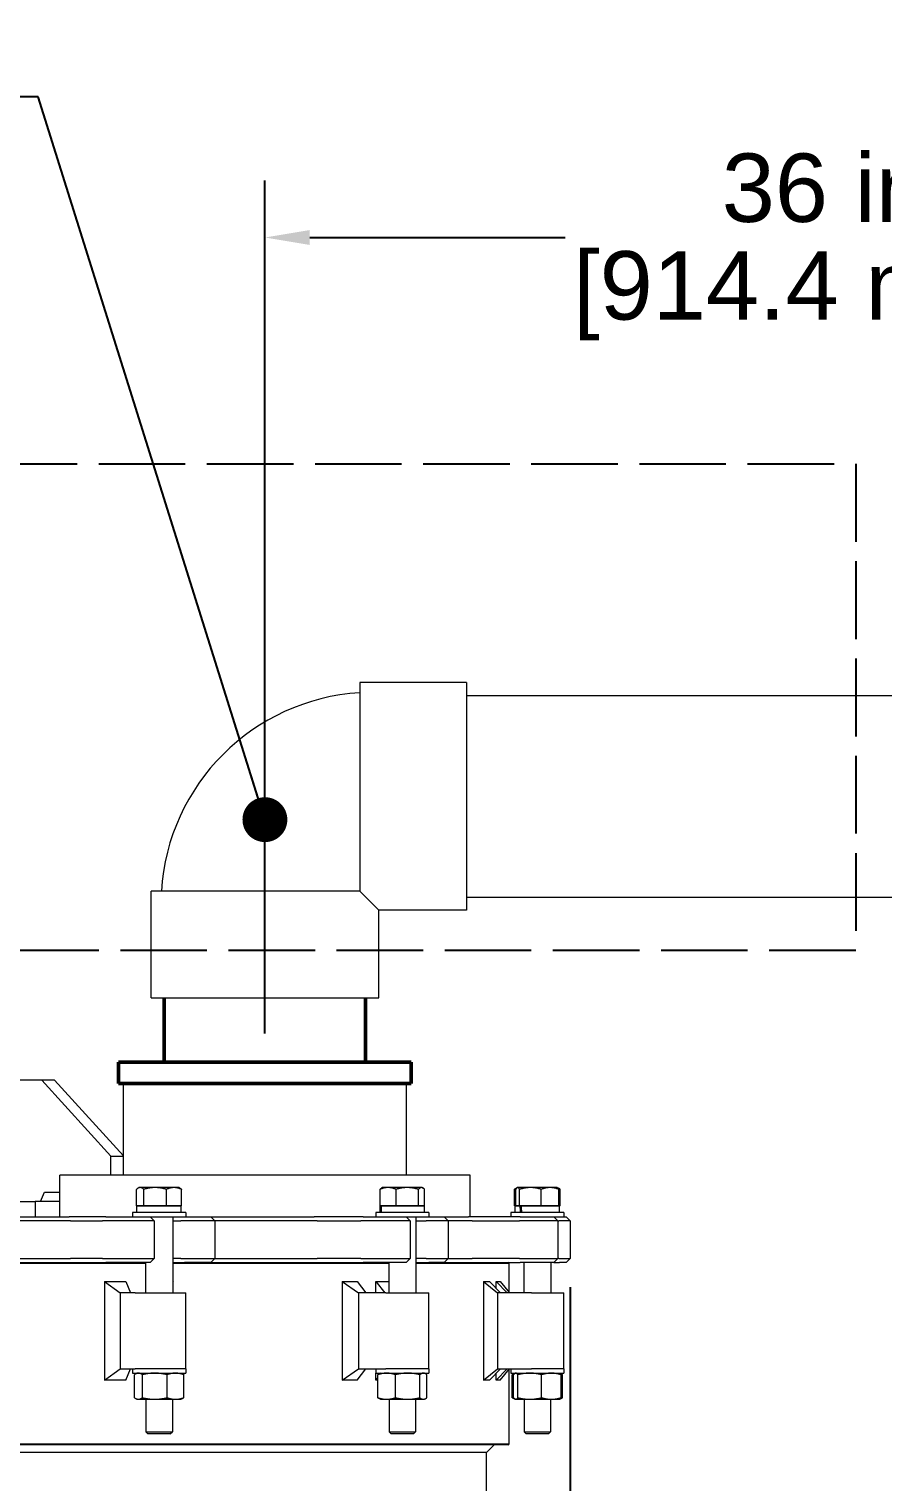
# Model space of a CAD drawing. Header units: inches. Extents: x 19 to 503, y 7 to 322.
# Drawn here: x 102.02 to 130.11, y 133.48 to 181.27 of the extents above; entities that cross this region are included whole.
import ezdxf

# ---------------------------------------------------------------- set-up
doc = ezdxf.new("R2010")
doc.units = ezdxf.units.IN
doc.header["$LTSCALE"] = 15
doc.header["$MEASUREMENT"] = 0
doc.linetypes.add('DASHED_SPACE', pattern=[0.2067, 0.1654, -0.0413])
for name, color, linetype, lineweight in [('Dimension (ANSI)', 7, 'Continuous', 25), ('Sketch Geometry (ANSI)', 7, 'Continuous', 25), ('Symbol (ANSI)', 7, 'Continuous', 25), ('Visible (ANSI)', 7, 'Continuous', 50)]:
    doc.layers.add(name, color=color, linetype=linetype, lineweight=lineweight)
doc.styles.add('MEMCOR Medium', font='arial.ttf')
doc.dimstyles.new('Default (ANSI)', dxfattribs={"dimscale": 15, "dimtxt": 0.15, "dimasz": 0.098425, "dimexe": 0.125, "dimexo": 0.0625, "dimgap": 0.031496, "dimtad": 0, "dimtih": 1, "dimtoh": 1, "dimdec": 4, "dimrnd": 1e-08, "dimzin": 3, "dimdsep": 46, "dimlunit": 5, "dimtxsty": 'MEMCOR Medium', "dimcen": 0.09, "dimdle": 0.393701, "dimclrd": 256, "dimclre": 256, "dimclrt": 256, "dimadec": 0, "dimazin": 1, "dimtfac": 0.8, "dimtofl": 0, "dimtmove": 0, "dimatfit": 3, "dimfxl": 1, "dimfrac": 1, "dimtolj": 1, "dimtzin": 4, "dimlwd": -1, "dimlwe": -1, "dimarcsym": 0})
doc.dimstyles.new('Default (ANSI)$7', dxfattribs={"dimscale": 15, "dimtxt": 0.15, "dimasz": 0.098425, "dimexe": 0.125, "dimexo": 0.0625, "dimgap": 0.031496, "dimtad": 0, "dimtih": 1, "dimtoh": 1, "dimdec": 4, "dimrnd": 1e-08, "dimzin": 3, "dimdsep": 46, "dimlunit": 5, "dimtxsty": 'MEMCOR Medium', "dimcen": 0.09, "dimdle": 0.393701, "dimclrd": 256, "dimclre": 256, "dimclrt": 256, "dimadec": 0, "dimazin": 1, "dimtfac": 0.8, "dimtofl": 0, "dimtmove": 0, "dimatfit": 3, "dimfxl": 1, "dimfrac": 1, "dimtolj": 1, "dimtzin": 4, "dimlwd": -1, "dimlwe": -1, "dimarcsym": 0})

# ---------------------------------------------------------------- blocks, each defined once
blk = doc.blocks.new('*D19')
at = {"layer": 'Defpoints', "color": 0, "transparency": 16777216}
for p in [(145.778, 174.413), (145.778, 161.532), (109.778, 147.292)]:
    blk.add_point(p, dxfattribs=at)
at = {"layer": 'Dimension (ANSI)', "transparency": 16777216}
for p, q in [((109.778, 148.229), (109.778, 176.288)), ((145.778, 162.469), (145.778, 176.288)), ((111.254, 174.413), (119.653, 174.413)), ((144.301, 174.413), (135.903, 174.413))]:
    blk.add_line(p, q, dxfattribs=at)
for points in [[(111.254, 174.659), (111.254, 174.167), (109.778, 174.413)], [(144.301, 174.659), (144.301, 174.167), (145.778, 174.413)]]:
    blk.add_solid(points, dxfattribs=at)
at = {"layer": 'Dimension (ANSI)', "transparency": 16777216, "char_height": 2.25, "attachment_point": 5, "style": 'MEMCOR Medium'}
for s, insert in [('\\A1; 36 in', (127.778, 176.035)), ('\\A1;[914.4 mm]', (127.778, 172.499))]:
    blk.add_mtext(s, dxfattribs=dict(at, insert=insert))
blk = doc.blocks.new('*D20')
at = {"layer": 'Defpoints', "color": 0, "transparency": 16777216}
for p in [(72.82, 140.83), (119.816, 140.83), (119.816, 130.437)]:
    blk.add_point(p, dxfattribs=at)
at = {"layer": 'Dimension (ANSI)', "transparency": 16777216}
for p, q in [((72.82, 139.893), (72.82, 128.562)), ((119.816, 139.893), (119.816, 128.562)), ((74.297, 130.437), (118.339, 130.437)), ((119.816, 130.437), (121.292, 130.437))]:
    blk.add_line(p, q, dxfattribs=at)
for points in [[(74.297, 130.683), (74.297, 130.191), (72.82, 130.437)], [(118.339, 130.683), (118.339, 130.191), (119.816, 130.437)]]:
    blk.add_solid(points, dxfattribs=at)
at = {"layer": 'Dimension (ANSI)', "transparency": 16777216, "char_height": 2.25, "attachment_point": 5, "style": 'MEMCOR Medium'}
for s, insert in [('\\A1; 47 in', (130.291, 132.035)), ('\\A1;[1193.7 mm]', (130.291, 128.522))]:
    blk.add_mtext(s, dxfattribs=dict(at, insert=insert))

msp = doc.modelspace()

# ---------------------------------------------------------------- linework, layer by layer
at = {"layer": 'Sketch Geometry (ANSI)', "linetype": 'DASHED_SPACE', "ltscale": 1.147418}
for p, q in [((33.160415, 166.965384), (129.214815, 166.965384)), ((129.214815, 150.965384), (33.160415, 150.965384))]:
    msp.add_line(p, q, dxfattribs=at)
at = {"layer": 'Sketch Geometry (ANSI)', "linetype": 'DASHED_SPACE', "ltscale": 1.032092}
msp.add_line((129.214815, 166.965384), (129.214815, 150.965384), dxfattribs=at)
at = {"layer": 'Visible (ANSI)', "linetype": 'Continuous', "lineweight": 18}
for p, q in [((112.896048, 159.776134), (112.896048, 152.913634)), ((116.408048, 159.776134), (112.896048, 159.776134)), ((116.408048, 159.776134), (116.408048, 152.287134)), ((116.408048, 159.344134), (142.402548, 159.344134)), ((112.896048, 152.913634), (106.033548, 152.913634)), ((106.033548, 149.401634), (106.033548, 152.913634)), ((112.896048, 152.913634), (113.522548, 152.287134)), ((116.408048, 152.719134), (142.402548, 152.719134)), ((116.408048, 152.287134), (113.522548, 152.287134)), ((113.522548, 149.401634), (113.522548, 152.287134)), ((106.033548, 149.401634), (113.522548, 149.401634)), ((102.438032, 146.700384), (101.212417, 146.700384)), ((102.851613, 146.700384), (102.438032, 146.700384)), ((102.438032, 146.700384), (104.7142, 144.200384)), ((105.121798, 144.206956), (102.851613, 146.700384)), ((114.434298, 146.575384), (105.121798, 146.575384)), ((105.121798, 143.575384), (105.121798, 146.575384)), ((114.434298, 143.575384), (114.434298, 146.575384)), ((104.7142, 143.575384), (104.7142, 144.200384)), ((104.7142, 144.200384), (105.121798, 144.200384)), ((116.528048, 143.575384), (103.028048, 143.575384)), ((103.028048, 142.200384), (103.028048, 143.575384)), ((116.528048, 142.200384), (116.528048, 143.575384)), ((102.399835, 142.700384), (102.529079, 143.012884)), ((102.529079, 143.012884), (103.028048, 143.012884)), ((105.554433, 142.560013), (105.554433, 143.105422)), ((105.640517, 143.164013), (105.605064, 143.143544)), ((105.674153, 143.164013), (105.640517, 143.164013)), ((106.164914, 143.164013), (105.674153, 143.164013)), ((105.793872, 142.560013), (105.793872, 143.105422)), ((106.787279, 143.164013), (106.164914, 143.164013)), ((106.535957, 142.560013), (106.535957, 143.105422)), ((106.952517, 143.164013), (106.787279, 143.164013)), ((106.952517, 143.164013), (106.98797, 143.143544)), ((107.038601, 142.560013), (107.038601, 143.105422)), ((113.5641, 142.560013), (113.5641, 143.105422)), ((113.642628, 143.164013), (113.616672, 143.149028)), ((113.827867, 143.164013), (113.642628, 143.164013)), ((114.458899, 143.164013), (113.827867, 143.164013)), ((114.091635, 142.560013), (114.091635, 143.105422)), ((114.92966, 143.164013), (114.458899, 143.164013)), ((114.826164, 142.560013), (114.826164, 143.105422)), ((114.954628, 143.164013), (114.92966, 143.164013)), ((114.954628, 143.164013), (114.980584, 143.149028)), ((115.033156, 142.560013), (115.033156, 143.105422)), ((117.985557, 142.560013), (117.985557, 143.105422)), ((118.073638, 143.15834), (118.018955, 143.126769)), ((118.028317, 142.560013), (118.028317, 143.105422)), ((118.083464, 143.164013), (118.073638, 143.15834)), ((118.093146, 143.164013), (118.083464, 143.164013)), ((118.513548, 143.164013), (118.093146, 143.164013)), ((118.157974, 142.560013), (118.157974, 143.105422)), ((119.159866, 143.164013), (118.513548, 143.164013)), ((118.869121, 142.560013), (118.869121, 143.105422)), ((119.395464, 143.164013), (119.159866, 143.164013)), ((119.395464, 143.164013), (119.405291, 143.15834)), ((119.405291, 143.15834), (119.459974, 143.126769)), ((119.450612, 142.560013), (119.450612, 143.105422)), ((119.493371, 142.560013), (119.493371, 143.105422)), ((101.581448, 142.700384), (102.218893, 142.700384)), ((103.028048, 142.700384), (102.218893, 142.700384)), ((102.218893, 142.700384), (102.218893, 142.200384)), ((105.674153, 142.560013), (105.554433, 142.560013)), ((105.567017, 142.560009), (107.026017, 142.560009)), ((105.567017, 142.341009), (105.567017, 142.560009)), ((105.640517, 142.560013), (105.640517, 142.560009)), ((105.793872, 142.560013), (105.674153, 142.560013)), ((106.164914, 142.560013), (105.793872, 142.560013)), ((106.535957, 142.560013), (106.164914, 142.560013)), ((106.787279, 142.560013), (106.535957, 142.560013)), ((107.038601, 142.560013), (106.787279, 142.560013)), ((106.952517, 142.560013), (106.952517, 142.560009)), ((107.026017, 142.341009), (107.026017, 142.560009)), ((113.827867, 142.560013), (113.5641, 142.560013)), ((113.569128, 142.560009), (113.585045, 142.560009)), ((113.569128, 142.341009), (113.569128, 142.560009)), ((113.585045, 142.560009), (113.598421, 142.560009)), ((113.598421, 142.560009), (115.028128, 142.560009)), ((113.642628, 142.560013), (113.642628, 142.560009)), ((114.091635, 142.560013), (113.827867, 142.560013)), ((114.458899, 142.560013), (114.091635, 142.560013)), ((114.826164, 142.560013), (114.458899, 142.560013)), ((114.92966, 142.560013), (114.826164, 142.560013)), ((115.033156, 142.560013), (114.92966, 142.560013)), ((114.954628, 142.560013), (114.954628, 142.560009)), ((115.028128, 142.341009), (115.028128, 142.560009)), ((118.028317, 142.560013), (117.985557, 142.560013)), ((118.009964, 142.560009), (118.162307, 142.560009)), ((118.009964, 142.341009), (118.009964, 142.560009)), ((118.093146, 142.560013), (118.028317, 142.560013)), ((118.083464, 142.560013), (118.083464, 142.560009)), ((118.157974, 142.560013), (118.093146, 142.560013)), ((118.513548, 142.560013), (118.157974, 142.560013)), ((118.162307, 142.560009), (118.197394, 142.560009)), ((118.197394, 142.560009), (119.468964, 142.560009)), ((118.869121, 142.560013), (118.513548, 142.560013)), ((119.159866, 142.560013), (118.869121, 142.560013)), ((119.450612, 142.560013), (119.159866, 142.560013)), ((119.395464, 142.560013), (119.395464, 142.560009)), ((119.493371, 142.560013), (119.450612, 142.560013)), ((119.468964, 142.341009), (119.468964, 142.560009)), ((98.746457, 142.200384), (103.342162, 142.200384)), ((103.384892, 142.070384), (98.76123, 142.070384)), ((104.116847, 142.200384), (103.342162, 142.200384)), ((103.384892, 142.070384), (103.999721, 142.070384)), ((103.999721, 142.070384), (104.429541, 142.070384)), ((104.546667, 142.200384), (104.116847, 142.200384)), ((105.724584, 142.070384), (104.429541, 142.070384)), ((104.546667, 142.200384), (105.673354, 142.200384)), ((107.171517, 142.341009), (105.421517, 142.341009)), ((105.421517, 142.341009), (105.421517, 142.200384)), ((105.673354, 142.200384), (105.934095, 142.200384)), ((105.986752, 142.070384), (105.724584, 142.070384)), ((105.934095, 142.200384), (106.005488, 142.200384)), ((106.135488, 142.070384), (105.986752, 142.070384)), ((106.005488, 142.200384), (106.135488, 142.070384)), ((106.005488, 142.200384), (107.127594, 142.200384)), ((106.135488, 142.070384), (106.135488, 140.830384)), ((106.744017, 142.200384), (106.744017, 139.700384)), ((106.744017, 142.070384), (107.011699, 142.070384)), ((107.352509, 142.070384), (107.011699, 142.070384)), ((107.128825, 142.200384), (107.127594, 142.200384)), ((107.128825, 142.200384), (107.292414, 142.200384)), ((107.171517, 142.341009), (107.171517, 142.200384)), ((107.292414, 142.200384), (107.543839, 142.200384)), ((107.605312, 142.070384), (107.352509, 142.070384)), ((107.543839, 142.200384), (108.002448, 142.200384)), ((108.132448, 142.070384), (107.605312, 142.070384)), ((108.002448, 142.200384), (111.403473, 142.200384)), ((108.002448, 142.200384), (108.132448, 142.070384)), ((111.495242, 142.070384), (108.132448, 142.070384)), ((108.132448, 142.070384), (108.132448, 140.830384)), ((112.240998, 142.200384), (111.403473, 142.200384)), ((111.495242, 142.070384), (112.159945, 142.070384)), ((112.159945, 142.070384), (112.934453, 142.070384)), ((113.015507, 142.200384), (112.240998, 142.200384)), ((114.311765, 142.070384), (112.934453, 142.070384)), ((113.015507, 142.200384), (114.213768, 142.200384)), ((115.173628, 142.341009), (113.423628, 142.341009)), ((113.423628, 142.341009), (113.423628, 142.200384)), ((114.213768, 142.200384), (114.399375, 142.200384)), ((114.498389, 142.070384), (114.311765, 142.070384)), ((114.399375, 142.200384), (114.427979, 142.200384)), ((114.427979, 142.200384), (114.557979, 142.070384)), ((114.427979, 142.200384), (115.173628, 142.200384)), ((114.557979, 142.070384), (114.498389, 142.070384)), ((114.557979, 142.070384), (114.557979, 140.830384)), ((114.746128, 142.200384), (114.746128, 139.700384)), ((114.746128, 142.070384), (115.087341, 142.070384)), ((115.443522, 142.070384), (115.087341, 142.070384)), ((115.173628, 142.341009), (115.173628, 142.200384)), ((115.173628, 142.200384), (115.339361, 142.200384)), ((115.339361, 142.200384), (115.508184, 142.200384)), ((115.613269, 142.070384), (115.443522, 142.070384)), ((115.508184, 142.200384), (115.674923, 142.200384)), ((115.804923, 142.070384), (115.613269, 142.070384)), ((115.674923, 142.200384), (116.47693, 142.200384)), ((115.674923, 142.200384), (115.804923, 142.070384)), ((116.599563, 142.070384), (115.804923, 142.070384)), ((115.804923, 142.070384), (115.804923, 140.830384)), ((117.211414, 142.200384), (116.47693, 142.200384)), ((116.599563, 142.070384), (117.182486, 142.070384)), ((117.182486, 142.070384), (118.148283, 142.070384)), ((118.177211, 142.200384), (117.211414, 142.200384)), ((119.614464, 142.341009), (117.864464, 142.341009)), ((117.864464, 142.341009), (117.864464, 142.200384)), ((119.33507, 142.070384), (118.148283, 142.070384)), ((118.177211, 142.200384), (119.209715, 142.200384)), ((119.209715, 142.200384), (119.283428, 142.200384)), ((119.283428, 142.200384), (119.287343, 142.200384)), ((119.287343, 142.200384), (119.417343, 142.070384)), ((119.287343, 142.200384), (119.614464, 142.200384)), ((119.409186, 142.070384), (119.33507, 142.070384)), ((119.417343, 142.070384), (119.409186, 142.070384)), ((119.417343, 142.070384), (119.445494, 142.070384)), ((119.417343, 142.070384), (119.417343, 140.830384)), ((119.7465, 142.070384), (119.445494, 142.070384)), ((119.614464, 142.341009), (119.614464, 142.200384)), ((119.614464, 142.200384), (119.618905, 142.200384)), ((119.618905, 142.200384), (119.671687, 142.200384)), ((119.671687, 142.200384), (119.685846, 142.200384)), ((119.685846, 142.200384), (119.815846, 142.070384)), ((119.799571, 142.070384), (119.7465, 142.070384)), ((119.815846, 142.070384), (119.799571, 142.070384)), ((119.815846, 142.070384), (119.815846, 140.830384)), ((105.849017, 140.669134), (96.765548, 140.669134)), ((98.426712, 140.700384), (103.687603, 140.700384)), ((98.76123, 140.830384), (103.384892, 140.830384)), ((103.999721, 140.830384), (103.384892, 140.830384)), ((103.687603, 140.700384), (104.116847, 140.700384)), ((104.429541, 140.830384), (103.999721, 140.830384)), ((104.116847, 140.700384), (104.546667, 140.700384)), ((104.429541, 140.830384), (105.724584, 140.830384)), ((105.673354, 140.700384), (104.546667, 140.700384)), ((105.934095, 140.700384), (105.673354, 140.700384)), ((105.724584, 140.830384), (105.986752, 140.830384)), ((105.849017, 140.700384), (105.849017, 139.700384)), ((106.005488, 140.700384), (105.934095, 140.700384)), ((105.986752, 140.830384), (106.135488, 140.830384)), ((106.005488, 140.700384), (106.135488, 140.830384)), ((107.011699, 140.830384), (106.744017, 140.830384)), ((106.744017, 140.700384), (107.128825, 140.700384)), ((113.851128, 140.669134), (106.744017, 140.669134)), ((107.011699, 140.830384), (107.352509, 140.830384)), ((107.292414, 140.700384), (107.128825, 140.700384)), ((107.543839, 140.700384), (107.292414, 140.700384)), ((107.352509, 140.830384), (107.605312, 140.830384)), ((108.002448, 140.700384), (107.543839, 140.700384)), ((107.605312, 140.830384), (108.132448, 140.830384)), ((108.002448, 140.700384), (108.132448, 140.830384)), ((108.002448, 140.700384), (111.706191, 140.700384)), ((108.132448, 140.830384), (111.495242, 140.830384)), ((112.159945, 140.830384), (111.495242, 140.830384)), ((111.706191, 140.700384), (112.240998, 140.700384)), ((112.934453, 140.830384), (112.159945, 140.830384)), ((112.240998, 140.700384), (113.015507, 140.700384)), ((112.934453, 140.830384), (114.311765, 140.830384)), ((114.213768, 140.700384), (113.015507, 140.700384)), ((113.851128, 140.700384), (113.851128, 139.700384)), ((114.399375, 140.700384), (114.213768, 140.700384)), ((114.311765, 140.830384), (114.498389, 140.830384)), ((114.427979, 140.700384), (114.399375, 140.700384)), ((114.427979, 140.700384), (114.557979, 140.830384)), ((114.498389, 140.830384), (114.557979, 140.830384)), ((115.087341, 140.830384), (114.746128, 140.830384)), ((114.746128, 140.700384), (115.168395, 140.700384)), ((117.81688, 140.669134), (114.746128, 140.669134)), ((115.087341, 140.830384), (115.443522, 140.830384)), ((115.339361, 140.700384), (115.168395, 140.700384)), ((115.508184, 140.700384), (115.339361, 140.700384)), ((115.443522, 140.830384), (115.613269, 140.830384)), ((115.674923, 140.700384), (115.508184, 140.700384)), ((115.613269, 140.830384), (115.804923, 140.830384)), ((115.674923, 140.700384), (115.804923, 140.830384)), ((115.674923, 140.700384), (116.676969, 140.700384)), ((115.804923, 140.830384), (116.599563, 140.830384)), ((117.182486, 140.830384), (116.599563, 140.830384)), ((116.676969, 140.700384), (117.211414, 140.700384)), ((118.148283, 140.830384), (117.182486, 140.830384)), ((117.211414, 140.700384), (118.177211, 140.700384)), ((117.81688, 139.705445), (117.81688, 140.669134)), ((118.148283, 140.830384), (119.33507, 140.830384)), ((119.209715, 140.700384), (118.177211, 140.700384)), ((118.291964, 140.700384), (118.291964, 139.700384)), ((119.186964, 140.700384), (119.186964, 139.700384)), ((119.283428, 140.700384), (119.209715, 140.700384)), ((119.287343, 140.700384), (119.283428, 140.700384)), ((119.287343, 140.700384), (119.417343, 140.830384)), ((119.287343, 140.700384), (119.474422, 140.700384)), ((119.33507, 140.830384), (119.409186, 140.830384)), ((119.409186, 140.830384), (119.417343, 140.830384)), ((119.445494, 140.830384), (119.417343, 140.830384)), ((119.445494, 140.830384), (119.7465, 140.830384)), ((119.618905, 140.700384), (119.474422, 140.700384)), ((119.671687, 140.700384), (119.618905, 140.700384)), ((119.685846, 140.700384), (119.671687, 140.700384)), ((119.685846, 140.700384), (119.815846, 140.830384)), ((119.7465, 140.830384), (119.799571, 140.830384)), ((119.799571, 140.830384), (119.815846, 140.830384)), ((104.504247, 140.075176), (104.504247, 136.825592)), ((104.504247, 140.075176), (105.200843, 140.075176)), ((104.504247, 140.075176), (105.012734, 139.700384)), ((105.200843, 140.075176), (105.355714, 139.700384)), ((106.744017, 140.075176), (106.756294, 140.075176)), ((106.756294, 140.075176), (106.744017, 140.047602)), ((106.756294, 139.700384), (106.756294, 140.075176)), ((112.31886, 140.075176), (112.31886, 136.825592)), ((112.31886, 140.075176), (112.815723, 140.075176)), ((112.31886, 140.075176), (112.86033, 139.700384)), ((112.815723, 140.075176), (113.103359, 139.700384)), ((113.428529, 140.075176), (113.726849, 139.700384)), ((113.428529, 139.700384), (113.428529, 140.075176)), ((113.428529, 140.075176), (113.851128, 140.075176)), ((116.964316, 140.075176), (116.964316, 136.825592)), ((116.964316, 140.075176), (117.163037, 140.075176)), ((116.964316, 140.075176), (117.431525, 139.700384)), ((117.163037, 140.075176), (117.526467, 139.700384)), ((117.381745, 140.075176), (117.748988, 139.700384)), ((117.381745, 139.849631), (117.381745, 140.075176)), ((117.381745, 140.075176), (117.520526, 140.075176)), ((117.520526, 140.075176), (117.820937, 139.700384)), ((105.508169, 139.700384), (105.012734, 139.700384)), ((105.012734, 139.700384), (105.012734, 137.200384)), ((105.508169, 139.700384), (107.171517, 139.700384)), ((107.171517, 137.200384), (107.171517, 139.700384)), ((113.753074, 139.700384), (112.86033, 139.700384)), ((112.86033, 139.700384), (112.86033, 137.200384)), ((113.753074, 139.700384), (115.173628, 139.700384)), ((115.173628, 137.200384), (115.173628, 139.700384)), ((118.544759, 139.700384), (117.431525, 139.700384)), ((117.431525, 139.700384), (117.431525, 137.200384)), ((118.544759, 139.700384), (119.614464, 139.700384)), ((119.614464, 137.200384), (119.614464, 139.700384)), ((104.504247, 136.825592), (105.012734, 137.200384)), ((105.012734, 137.200384), (105.508169, 137.200384)), ((105.200843, 136.825592), (105.355714, 137.200384)), ((105.421517, 137.200384), (105.421517, 137.059759)), ((107.171517, 137.200384), (105.508169, 137.200384)), ((107.171517, 137.200384), (105.508169, 137.200384)), ((107.171517, 137.200384), (107.171517, 137.059759)), ((112.31886, 136.825592), (112.86033, 137.200384)), ((112.815723, 136.825592), (113.103359, 137.200384)), ((112.86033, 137.200384), (113.753074, 137.200384)), ((113.423628, 137.200384), (113.423628, 137.059759)), ((115.173628, 137.200384), (113.753074, 137.200384)), ((115.173628, 137.200384), (113.753074, 137.200384)), ((115.173628, 137.200384), (115.173628, 137.059759)), ((116.964316, 136.825592), (117.431525, 137.200384)), ((117.163037, 136.825592), (117.526467, 137.200384)), ((117.381745, 136.825592), (117.748988, 137.200384)), ((117.431525, 137.200384), (118.544759, 137.200384)), ((117.520526, 136.825592), (117.820937, 137.200384)), ((117.81688, 134.731634), (117.81688, 137.195323)), ((117.864464, 137.200384), (117.864464, 137.059759)), ((119.614464, 137.200384), (118.544759, 137.200384)), ((119.614464, 137.200384), (118.544759, 137.200384)), ((119.614464, 137.200384), (119.614464, 137.059759)), ((105.200843, 136.825592), (104.504247, 136.825592)), ((105.421517, 137.059759), (107.171517, 137.059759)), ((105.483166, 136.252626), (105.483166, 137.007892)), ((105.577517, 137.059759), (105.538659, 137.041639)), ((105.7456, 136.252626), (105.7456, 137.007892)), ((106.558952, 136.252626), (106.558952, 137.007892)), ((107.015517, 137.059759), (107.054375, 137.041639)), ((107.109869, 136.252626), (107.109869, 137.007892)), ((112.815723, 136.825592), (112.31886, 136.825592)), ((113.423628, 137.059759), (115.173628, 137.059759)), ((113.428529, 136.825592), (113.428529, 137.059759)), ((113.428529, 136.825592), (113.493558, 136.907291)), ((113.493558, 136.825592), (113.428529, 136.825592)), ((113.493558, 136.252626), (113.493558, 137.007892)), ((113.579628, 137.059759), (113.551179, 137.046493)), ((114.071756, 136.252626), (114.071756, 137.007892)), ((114.876826, 136.252626), (114.876826, 137.007892)), ((115.017628, 137.059759), (115.046077, 137.046493)), ((115.103698, 136.252626), (115.103698, 137.007892)), ((117.163037, 136.825592), (116.964316, 136.825592)), ((117.381745, 136.825592), (117.381745, 137.051137)), ((117.520526, 136.825592), (117.381745, 136.825592)), ((117.864464, 137.059759), (119.614464, 137.059759)), ((117.913155, 136.252626), (117.913155, 137.007892)), ((118.009694, 137.054737), (117.94976, 137.026789)), ((117.960021, 136.252626), (117.960021, 137.007892)), ((118.020464, 137.059759), (118.009694, 137.054737)), ((118.10213, 136.252626), (118.10213, 137.007892)), ((118.881573, 136.252626), (118.881573, 137.007892)), ((119.458464, 137.059759), (119.469234, 137.054737)), ((119.469234, 137.054737), (119.529169, 137.026789)), ((119.518908, 136.252626), (119.518908, 137.007892)), ((119.565774, 136.252626), (119.565774, 137.007892)), ((105.577517, 136.200759), (105.538659, 136.218879)), ((105.577517, 136.200759), (105.614383, 136.200759)), ((105.614383, 136.200759), (106.152276, 136.200759)), ((105.859017, 136.200759), (105.859017, 135.126124)), ((106.152276, 136.200759), (106.83441, 136.200759)), ((106.734017, 136.200759), (106.734017, 135.126124)), ((106.83441, 136.200759), (107.015517, 136.200759)), ((107.015517, 136.200759), (107.054375, 136.218879)), ((113.579628, 136.200759), (113.551179, 136.214025)), ((113.579628, 136.200759), (113.782657, 136.200759)), ((113.782657, 136.200759), (114.474291, 136.200759)), ((113.861128, 136.200759), (113.861128, 135.126124)), ((114.474291, 136.200759), (114.990262, 136.200759)), ((114.736128, 136.200759), (114.736128, 135.126124)), ((114.990262, 136.200759), (115.017628, 136.200759)), ((115.017628, 136.200759), (115.046077, 136.214025)), ((118.009694, 136.205781), (117.94976, 136.233729)), ((118.020464, 136.200759), (118.009694, 136.205781)), ((118.020464, 136.200759), (118.031076, 136.200759)), ((118.031076, 136.200759), (118.491851, 136.200759)), ((118.301964, 136.200759), (118.301964, 135.126124)), ((118.491851, 136.200759), (119.20024, 136.200759)), ((119.176964, 136.200759), (119.176964, 135.126124)), ((119.20024, 136.200759), (119.458464, 136.200759)), ((119.458464, 136.200759), (119.469234, 136.205781)), ((119.469234, 136.205781), (119.529169, 136.233729)), ((105.859017, 135.126124), (106.734017, 135.126124)), ((105.927178, 135.060009), (105.859017, 135.126124)), ((106.665856, 135.060009), (105.927178, 135.060009)), ((106.665856, 135.060009), (106.734017, 135.126124)), ((113.861128, 135.126124), (114.736128, 135.126124)), ((113.929289, 135.060009), (113.861128, 135.126124)), ((114.667967, 135.060009), (113.929289, 135.060009)), ((114.667967, 135.060009), (114.736128, 135.126124)), ((118.301964, 135.126124), (119.176964, 135.126124)), ((118.370126, 135.060009), (118.301964, 135.126124)), ((119.108803, 135.060009), (118.370126, 135.060009)), ((119.108803, 135.060009), (119.176964, 135.126124)), ((74.819208, 134.731634), (117.81688, 134.731634)), ((117.785594, 134.700384), (74.850458, 134.700384)), ((117.064734, 134.450384), (75.567586, 134.450384)), ((117.064734, 134.450384), (117.314688, 134.700384)), ((117.06851, 117.703311), (117.06851, 134.454162))]:
    msp.add_line(p, q, dxfattribs=at)
at = {"layer": 'Visible (ANSI)'}
for p, q in [((106.465548, 149.401634), (106.465548, 147.291634)), ((113.090548, 149.401634), (113.090548, 147.291634)), ((114.590548, 147.291634), (104.965548, 147.291634)), ((104.965548, 146.591634), (104.965548, 147.291634)), ((114.590548, 146.591634), (114.590548, 147.291634)), ((114.590548, 146.591634), (104.965548, 146.591634)), ((105.465548, 146.575384), (105.465548, 146.591634)), ((114.090548, 146.575384), (114.090548, 146.591634))]:
    msp.add_line(p, q, dxfattribs=at)
at = {"layer": 'Visible (ANSI)', "linetype": 'Continuous', "lineweight": 18}
msp.add_arc((113.328048, 152.481634), 6.9705, 93.5532099, 176.4467901, dxfattribs=at)
for centre, major_axis, ratio, start_param, end_param in [((114.298628, 142.404758), (-0.18358, 4.137081), 0.170657266, 1.525689148, 1.578632921), ((114.298628, 142.715261), (-0.18358, 4.137081), 0.170657266, 1.600758178, 1.653807546), ((118.739464, 142.404758), (-0.47606, 4.136711), 0.133621645, 1.517885609, 1.570829382), ((118.739464, 142.715261), (-0.47606, 4.136711), 0.133621645, 1.59295464, 1.646004007)]:
    msp.add_ellipse(centre, major_axis=major_axis, ratio=ratio, start_param=start_param, end_param=end_param, dxfattribs=at)
for points, weights in [([(105.674153, 143.164013), (105.618591, 143.164013), (105.554433, 143.105422)], [1, 1.0379548493, 1]), ([(105.793872, 143.105422), (105.729715, 143.164013), (105.674153, 143.164013)], [1, 1.0379548493, 1]), ([(106.164914, 143.164013), (105.992713, 143.164013), (105.793872, 143.105422)], [1, 1.0379548493, 1]), ([(106.535957, 143.105422), (106.337116, 143.164013), (106.164914, 143.164013)], [1, 1.0379548493, 1]), ([(106.787279, 143.164013), (106.67064, 143.164013), (106.535957, 143.105422)], [1, 1.0379548493, 1]), ([(107.038601, 143.105422), (106.903918, 143.164013), (106.787279, 143.164013)], [1, 1.0379548493, 1]), ([(106.98797, 143.143544), (107.012132, 143.129594), (107.038601, 143.105422)], [1.01827150063, 1.01531728533, 1]), ([(113.827867, 143.164013), (113.705452, 143.164013), (113.5641, 143.105422)], [1, 1.0379548493, 1]), ([(113.5641, 143.105422), (113.591765, 143.134647), (113.616672, 143.149028)], [1, 1.01857870744, 1.01896904757]), ([(114.091635, 143.105422), (113.950282, 143.164013), (113.827867, 143.164013)], [1, 1.0379548493, 1]), ([(114.458899, 143.164013), (114.288452, 143.164013), (114.091635, 143.105422)], [1, 1.0379548493, 1]), ([(114.826164, 143.105422), (114.629347, 143.164013), (114.458899, 143.164013)], [1, 1.0379548493, 1]), ([(114.92966, 143.164013), (114.881627, 143.164013), (114.826164, 143.105422)], [1, 1.0379548493, 1]), ([(115.033156, 143.105422), (114.977693, 143.164013), (114.92966, 143.164013)], [1, 1.0379548493, 1]), ([(118.046146, 143.132173), (118.016807, 143.12093), (117.985557, 143.105422)], [1.01451336305, 1.00977327381, 1]), ([(117.985557, 143.105422), (118.002674, 143.117369), (118.018955, 143.126769)], [1, 1.00751227663, 1.01205079359]), ([(118.093146, 143.164013), (118.063059, 143.164013), (118.028317, 143.105422)], [1, 1.0379548493, 1]), ([(118.157974, 143.105422), (118.123233, 143.164013), (118.093146, 143.164013)], [1, 1.0379548493, 1]), ([(118.513548, 143.164013), (118.348525, 143.164013), (118.157974, 143.105422)], [1, 1.0379548493, 1]), ([(118.869121, 143.105422), (118.67857, 143.164013), (118.513548, 143.164013)], [1, 1.0379548493, 1]), ([(119.159866, 143.164013), (119.024931, 143.164013), (118.869121, 143.105422)], [1, 1.0379548493, 1]), ([(119.450612, 143.105422), (119.294802, 143.164013), (119.159866, 143.164013)], [1, 1.0379548493, 1]), ([(119.405291, 143.15834), (119.426492, 143.146099), (119.450612, 143.105422)], [1.0163428388, 1.0260483266, 1]), ([(119.493371, 143.105422), (119.455102, 143.132133), (119.420419, 143.146404)], [1, 1.01695335569, 1.01876154419]), ([(105.614383, 137.059759), (105.553485, 137.059759), (105.483166, 137.007892)], [1, 1.0379548493, 1]), ([(105.7456, 137.007892), (105.675281, 137.059759), (105.614383, 137.059759)], [1, 1.0379548493, 1]), ([(106.152276, 137.059759), (105.963537, 137.059759), (105.7456, 137.007892)], [1, 1.0379548493, 1]), ([(106.558952, 137.007892), (106.341015, 137.059759), (106.152276, 137.059759)], [1, 1.0379548493, 1]), ([(106.83441, 137.059759), (106.706569, 137.059759), (106.558952, 137.007892)], [1, 1.0379548493, 1]), ([(107.109869, 137.007892), (106.962251, 137.059759), (106.83441, 137.059759)], [1, 1.0379548493, 1]), ([(107.054375, 137.041639), (107.080858, 137.02929), (107.109869, 137.007892)], [1.01827150063, 1.01531728533, 1]), ([(113.782657, 137.059759), (113.648486, 137.059759), (113.493558, 137.007892)], [1, 1.0379548493, 1]), ([(113.493558, 137.007892), (113.52388, 137.033764), (113.551179, 137.046493)], [1, 1.01857870744, 1.01896904757]), ([(114.071756, 137.007892), (113.916829, 137.059759), (113.782657, 137.059759)], [1, 1.0379548493, 1]), ([(114.474291, 137.059759), (114.287474, 137.059759), (114.071756, 137.007892)], [1, 1.0379548493, 1]), ([(114.876826, 137.007892), (114.661109, 137.059759), (114.474291, 137.059759)], [1, 1.0379548493, 1]), ([(114.990262, 137.059759), (114.937616, 137.059759), (114.876826, 137.007892)], [1, 1.0379548493, 1]), ([(115.103698, 137.007892), (115.042908, 137.059759), (114.990262, 137.059759)], [1, 1.0379548493, 1]), ([(117.979562, 137.031573), (117.947406, 137.02162), (117.913155, 137.007892)], [1.01451336305, 1.00977327381, 1]), ([(117.913155, 137.007892), (117.931915, 137.018468), (117.94976, 137.026789)], [1, 1.00751227663, 1.01205079359]), ([(118.031076, 137.059759), (117.998099, 137.059759), (117.960021, 137.007892)], [1, 1.0379548493, 1]), ([(118.10213, 137.007892), (118.064052, 137.059759), (118.031076, 137.059759)], [1, 1.0379548493, 1]), ([(118.491851, 137.059759), (118.310981, 137.059759), (118.10213, 137.007892)], [1, 1.0379548493, 1]), ([(118.881573, 137.007892), (118.672722, 137.059759), (118.491851, 137.059759)], [1, 1.0379548493, 1]), ([(119.20024, 137.059759), (119.052346, 137.059759), (118.881573, 137.007892)], [1, 1.0379548493, 1]), ([(119.518908, 137.007892), (119.348134, 137.059759), (119.20024, 137.059759)], [1, 1.0379548493, 1]), ([(119.469234, 137.054737), (119.492472, 137.043901), (119.518908, 137.007892)], [1.0163428388, 1.0260483266, 1]), ([(119.565774, 137.007892), (119.523829, 137.031538), (119.485815, 137.044171)], [1, 1.01695335569, 1.01876154419]), ([(105.483166, 136.252626), (105.553485, 136.200759), (105.614383, 136.200759)], [1, 1.0379548493, 1]), ([(105.614383, 136.200759), (105.675281, 136.200759), (105.7456, 136.252626)], [1, 1.0379548493, 1]), ([(105.7456, 136.252626), (105.963537, 136.200759), (106.152276, 136.200759)], [1, 1.0379548493, 1]), ([(106.152276, 136.200759), (106.341015, 136.200759), (106.558952, 136.252626)], [1, 1.0379548493, 1]), ([(106.558952, 136.252626), (106.706569, 136.200759), (106.83441, 136.200759)], [1, 1.0379548493, 1]), ([(106.83441, 136.200759), (106.962251, 136.200759), (107.109869, 136.252626)], [1, 1.0379548493, 1]), ([(107.109869, 136.252626), (107.080858, 136.231228), (107.054375, 136.218879)], [1, 1.01531728533, 1.01827150063]), ([(113.551179, 136.214025), (113.52388, 136.226755), (113.493558, 136.252626)], [1.01896904757, 1.01857870744, 1]), ([(113.493558, 136.252626), (113.648486, 136.200759), (113.782657, 136.200759)], [1, 1.0379548493, 1]), ([(113.782657, 136.200759), (113.916829, 136.200759), (114.071756, 136.252626)], [1, 1.0379548493, 1]), ([(114.071756, 136.252626), (114.287474, 136.200759), (114.474291, 136.200759)], [1, 1.0379548493, 1]), ([(114.474291, 136.200759), (114.661109, 136.200759), (114.876826, 136.252626)], [1, 1.0379548493, 1]), ([(114.876826, 136.252626), (114.937616, 136.200759), (114.990262, 136.200759)], [1, 1.0379548493, 1]), ([(114.990262, 136.200759), (115.042908, 136.200759), (115.103698, 136.252626)], [1, 1.0379548493, 1]), ([(117.913155, 136.252626), (117.947406, 136.238898), (117.979562, 136.228945)], [1, 1.00977327381, 1.01451336305]), ([(117.94976, 136.233729), (117.931915, 136.24205), (117.913155, 136.252626)], [1.01205079359, 1.00751227663, 1]), ([(117.960021, 136.252626), (117.998099, 136.200759), (118.031076, 136.200759)], [1, 1.0379548493, 1]), ([(118.031076, 136.200759), (118.064052, 136.200759), (118.10213, 136.252626)], [1, 1.0379548493, 1]), ([(118.10213, 136.252626), (118.310981, 136.200759), (118.491851, 136.200759)], [1, 1.0379548493, 1]), ([(118.491851, 136.200759), (118.672722, 136.200759), (118.881573, 136.252626)], [1, 1.0379548493, 1]), ([(118.881573, 136.252626), (119.052346, 136.200759), (119.20024, 136.200759)], [1, 1.0379548493, 1]), ([(119.20024, 136.200759), (119.348134, 136.200759), (119.518908, 136.252626)], [1, 1.0379548493, 1]), ([(119.518908, 136.252626), (119.492472, 136.216617), (119.469234, 136.205781)], [1, 1.0260483266, 1.0163428388]), ([(119.485815, 136.216347), (119.523829, 136.22898), (119.565774, 136.252626)], [1.01876154419, 1.01695335569, 1])]:
    msp.add_rational_spline(points, weights, degree=2, dxfattribs=at)
for points in [[(117.81688, 140.669134), (117.806458, 140.679549), (117.796029, 140.689966), (117.785594, 140.700384)], [(117.785594, 134.700384), (117.796029, 134.710803), (117.806458, 134.721219), (117.81688, 134.731634)]]:
    msp.add_open_spline(points, degree=3, dxfattribs=at)

# ---------------------------------------------------------------- dimensions: what is measured, and where the dimension line sits
at = {"layer": 'Dimension (ANSI)'}
for base, p1, p2, text, override, picture, middle in [((145.777548, 174.413106), (109.778048, 147.291634), (145.777548, 161.531634), ' <> in\\X[914.4 mm]', {"dimgap": 0.031496, "dimtih": 0, "dimtoh": 0, "dimdec": 4, "dimpost": '', "dimtol": 0, "dimlim": 0, "dimtp": 0, "dimtm": 0, "dimtdec": 2, "dimatfit": 1}, '*D19', (127.777798, 174.413106)), ((119.815846, 130.436683), (72.820251, 140.830384), (119.815846, 140.830384), ' <> in\\X[1193.7 mm]', {"dimgap": 0.031496, "dimtih": 0, "dimtoh": 0, "dimdec": 4, "dimpost": '', "dimtol": 0, "dimlim": 0, "dimtp": 0, "dimtm": 0, "dimtdec": 2, "dimatfit": 2}, '*D20', (130.291183, 130.436683))]:
    dim = msp.add_linear_dim(base=base, p1=p1, p2=p2, angle=180, text=text, dimstyle='Default (ANSI)', override=override, dxfattribs=at)
    dim.commit()
    dim.dimension.update_dxf_attribs({"geometry": picture, "text_midpoint": middle, "dimtype": 160})

# ---------------------------------------------------------------- leaders
at = {"layer": 'Symbol (ANSI)', "annotation_type": 0, "has_hookline": 1, "hookline_direction": 1, "text_width": 70.153652}
msp.add_leader([(109.778048, 155.26503), (102.316489, 179.037913), (100.840111, 179.037913)], dimstyle='Default (ANSI)$7', override={"dimasz": 0.098425, "dimtad": 0, "dimldrblk": 'Dot'}, dxfattribs=at)

doc.saveas('drawing.dxf')
